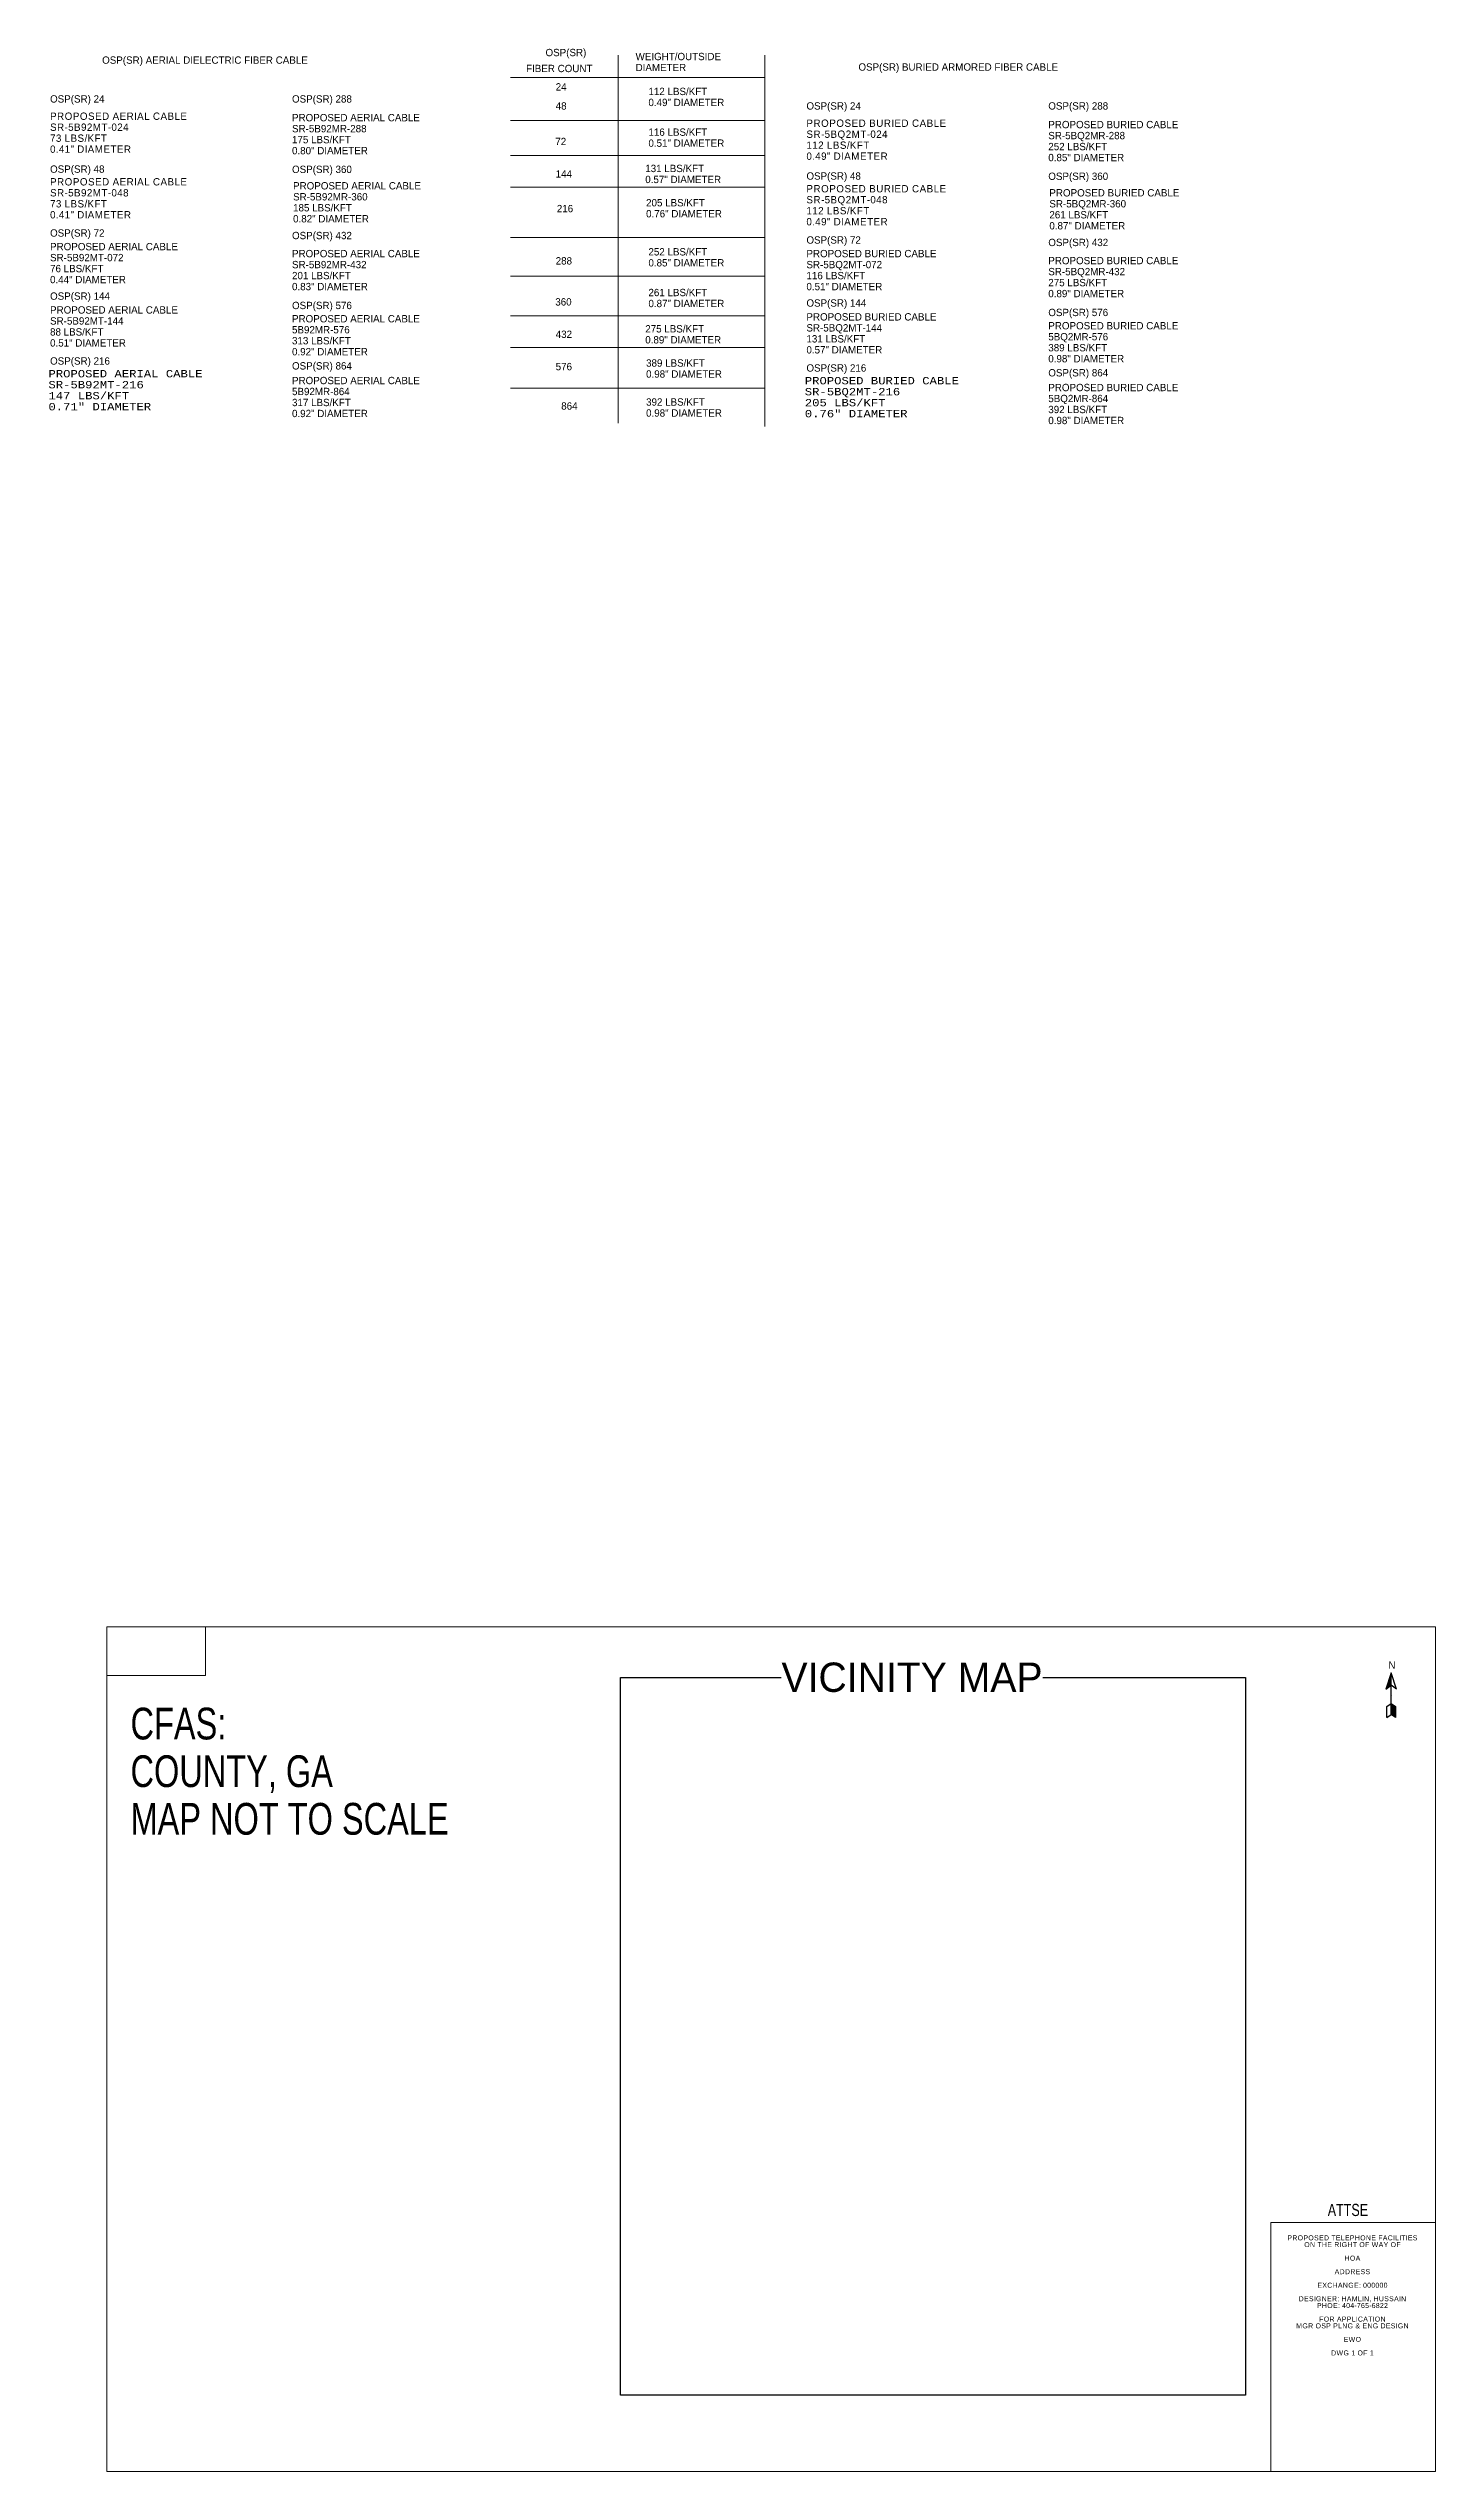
# Model space of a CAD drawing. Header units: feet. Extents: x -16154 to 3860, y -1534289809 to -1534279773.
# Drawn here: x -9842 to -8137, y -1534283733 to -1534280757 of the extents above; entities that cross this region are included whole.
import ezdxf
from ezdxf.enums import TextEntityAlignment as Align

# ---------------------------------------------------------------- set-up
doc = ezdxf.new("R2010")
doc.units = ezdxf.units.FT
doc.header["$MEASUREMENT"] = 0
for name, color, linetype, lineweight in [('Level 18', 7, 'Continuous', 0), ('Level 3', 7, 'Continuous', 0), ('Level 5', 7, 'Continuous', 0), ('Level 63', 7, 'Continuous', 0)]:
    doc.layers.add(name, color=color, linetype=linetype, lineweight=lineweight)
doc.styles.add('Style-Courier New', font='cour.ttf')
doc.styles.add('Style-font000', font='font000.shx')
doc.styles.add('TelcoFixed', font='font000.shx', dxfattribs={"height": 9})
doc.styles.add('TelcoFixedNoMask', font='font000.shx', dxfattribs={"height": 9})

# ---------------------------------------------------------------- blocks, each defined once
blk = doc.blocks.new('*U4')
at = {"layer": 'Level 63', "color": 7, "linetype": 'Continuous', "lineweight": 0, "flags": 128}
blk.add_lwpolyline([(816.6, -518.9), (816.6, 518.9), (-816.6, 518.9), (-816.6, -518.9)], close=True, dxfattribs=at)
blk.add_lwpolyline([(816.6, -213.1), (613.9, -213.1), (613.9, -518.9)], dxfattribs=at)
blk = doc.blocks.new('*U3')
at = {"layer": 'Level 3', "color": 7, "linetype": 'Continuous', "lineweight": 0, "flags": 128}
blk.add_lwpolyline([(-816.6, 518.9), (-695.3, 518.9), (-695.3, 458.8), (-816.6, 458.8)], close=True, dxfattribs=at)
at = {"layer": 'Level 63', "color": 7, "linetype": 'Continuous', "lineweight": 0}
blk.add_blockref('*U4', (0, 0), dxfattribs=at)
blk = doc.blocks.new('NORTH')
at = {"layer": 'Level 18', "linetype": 'Continuous', "lineweight": 30}
h = blk.add_hatch(color=92, dxfattribs=at)
edge = h.paths.add_edge_path()
edge.add_arc((0, 0), 0.913, 0, 360)
blk.add_hatch(color=92, dxfattribs=at).paths.add_polyline_path([(12.6, 0), (7.8, 6.4), (28, 0)])
at = {"layer": 'Level 18', "linetype": 'Continuous', "lineweight": 30, "extrusion": (0, 0, -1)}
blk.add_hatch(color=92, dxfattribs=at).paths.add_polyline_path([(13.4, -5.2), (9.6, 0), (23.2, 0), (27.1, -5.2)])
at = {"layer": 'Level 18', "color": 92, "linetype": 'Continuous', "lineweight": 30}
for p, q in [((-27.1, 5.2), (-23.2, 0)), ((-27.1, 5.2), (-13.4, 5.2)), ((-13.4, 5.2), (-9.6, 0)), ((-23.2, 0), (28, 0)), ((7.8, -6.4), (28, 0)), ((7.8, -6.4), (12.6, 0))]:
    blk.add_line(p, q, dxfattribs=at)
at = {"layer": 'Level 18', "color": 92, "linetype": 'Continuous', "lineweight": 30, "flags": 128}
for points in [[(28, 0), (7.8, 6.4), (12.6, 0)], [(-9.6, 0), (-13.4, -5.2), (-27.1, -5.2), (-23.2, 0)]]:
    blk.add_lwpolyline(points, close=True, dxfattribs=at)

msp = doc.modelspace()

# ---------------------------------------------------------------- linework, layer by layer
at = {"layer": 'Level 18', "color": 1, "linetype": 'Continuous', "lineweight": 0}
for p, q in [((-9141.3, -1534280764.9), (-9141.3, -1534280961.8)), ((-8961.3, -1534280764.9), (-8961.3, -1534280961.8)), ((-9273.8, -1534280792.2), (-8961.3, -1534280792.2)), ((-9273.8, -1534280845.4), (-8961.3, -1534280845.4)), ((-9273.8, -1534280888), (-8961.3, -1534280888)), ((-9273.8, -1534280927.2), (-8961.3, -1534280927.2)), ((-9141.3, -1534280961.8), (-9141.3, -1534281217.1)), ((-8961.3, -1534280961.8), (-8961.3, -1534281220.9)), ((-9273.8, -1534280989.1), (-8961.3, -1534280989.1)), ((-9273.8, -1534281036.4), (-8961.3, -1534281036.4)), ((-9273.8, -1534281085), (-8961.3, -1534281085)), ((-9273.8, -1534281124.1), (-8961.3, -1534281124.1)), ((-9273.8, -1534281174), (-8961.3, -1534281174))]:
    msp.add_line(p, q, dxfattribs=at)
at = {"layer": 'Level 63', "color": 1, "linetype": 'Continuous', "lineweight": 30, "flags": 128}
msp.add_lwpolyline([(-9138.5, -1534282757.9), (-8370.3, -1534282757.9), (-8370.3, -1534283639.4), (-9138.5, -1534283639.4)], close=True, dxfattribs=at)

# ---------------------------------------------------------------- block references
at = {"layer": 'Level 18', "color": 92, "linetype": 'Continuous', "lineweight": 30, "xscale": 0.9999600000000001, "yscale": 0.9999600000000001, "zscale": 0.9999600000000001, "rotation": 90}
msp.add_blockref('NORTH', (-8191.3, -1534282780), dxfattribs=at)
at = {"layer": 'Level 63', "color": 7, "linetype": 'Continuous', "lineweight": 0}
msp.add_blockref('*U3', (-8953.2, -1534283214.3), dxfattribs=at)

# ---------------------------------------------------------------- texts
at = {"layer": 'Level 18', "color": 1, "linetype": 'Continuous', "lineweight": 30, "char_height": 9, "attachment_point": 1, "bg_fill": 3, "box_fill_scale": 1, "bg_fill_color": 178, "bg_fill_transparency": 0}
for s, insert, line_spacing_factor, style in [('OSP(SR) AERIAL DIELECTRIC FIBER CABLE', (-9775.7, -1534280766.5), 0.6, 'Style-font000'), ('OSP(SR) BURIED ARMORED FIBER CABLE', (-8846.1, -1534280775), 0.6, 'Style-font000'), ('OSP(SR) 288', (-9542.3, -1534280814.2), 0.6, 'Style-font000'), ('\\T1.074;PROPOSED AERIAL CABLE\\PSR-5B92MT-024\\P73 LBS/KFT\\P0.41" DIAMETER\\P', (-9839.7, -1534280835.4), 0.9, 'TelcoFixed'), ('\\T1.078;PROPOSED BURIED CABLE\\PSR-5BQ2MT-024\\P112 LBS/KFT\\P0.49" DIAMETER\\P', (-8910, -1534280844), 0.9, 'TelcoFixed'), ('OSP(SR) 288', (-8612.7, -1534280822.8), 0.6, 'Style-font000'), ('OSP(SR) 360', (-9542.3, -1534280900.7), 0.6, 'Style-font000'), ('\\T1.074;PROPOSED AERIAL CABLE\\PSR-5B92MT-048\\P73 LBS/KFT\\P0.41" DIAMETER\\P', (-9839.7, -1534280916), 0.9, 'TelcoFixed'), ('\\T1.078;PROPOSED BURIED CABLE\\PSR-5BQ2MT-048\\P112 LBS/KFT\\P0.49" DIAMETER\\P', (-8910, -1534280924.5), 0.9, 'TelcoFixed'), ('OSP(SR) 360', (-8612.7, -1534280909.2), 0.6, 'Style-font000'), ('OSP(SR) 432', (-9542.3, -1534280982), 0.6, 'Style-font000'), ('OSP(SR) 432', (-8612.7, -1534280990.5), 0.6, 'Style-font000'), ('OSP(SR) 144', (-9839.7, -1534281056.4), 0.6, 'Style-font000'), ('OSP(SR) 576', (-9542.3, -1534281067.9), 0.6, 'Style-font000'), ('OSP(SR) 144', (-8910, -1534281064.9), 0.6, 'Style-font000'), ('OSP(SR) 576', (-8612.7, -1534281076.5), 0.6, 'Style-font000'), ('OSP(SR) 216', (-9839.7, -1534281136.1), 0.6, 'Style-font000'), ('OSP(SR) 864', (-9542.3, -1534281142.1), 0.6, 'Style-font000'), ('OSP(SR) 216', (-8910, -1534281144.7), 0.6, 'Style-font000'), ('OSP(SR) 864', (-8612.7, -1534281150.6), 0.6, 'Style-font000')]:
    msp.add_mtext(s, dxfattribs=dict(at, insert=insert, line_spacing_factor=line_spacing_factor, style=style))
at = {"layer": 'Level 18', "color": 1, "linetype": 'Continuous', "lineweight": 0, "char_height": 9, "attachment_point": 1, "line_spacing_factor": 0.6, "style": 'Style-font000', "bg_fill": 3, "box_fill_scale": 1, "bg_fill_color": 178, "bg_fill_transparency": 0}
for s, insert in [('216', (-9216.8, -1534280948.9)), ('576', (-9218.2, -1534281143)), ('864', (-9211.4, -1534281191.4))]:
    msp.add_mtext(s, dxfattribs=dict(at, insert=insert))
at = {"layer": 'Level 18', "color": 7, "linetype": 'Continuous', "lineweight": 0, "insert": (-8238.7, -1534283516.9), "char_height": 6.14, "attachment_point": 5, "line_spacing_factor": 0.812622, "style": 'TelcoFixedNoMask'}
msp.add_mtext('\\T1.073;PROPOSED TELEPHONE FACILITIES\\PON THE RIGHT OF WAY OF\\P\\PHOA\\P\\PADDRESS\\P\\PEXCHANGE: 000000\\P\\PDESIGNER: HAMLIN, HUSSAIN\\PPHOE: 404-765-6822\\P\\PFOR APPLICATION\\PMGR OSP PLNG & ENG DESIGN\\P\\PEWO\\P\\PDWG 1 OF 1', dxfattribs=at)
at = {"layer": 'Level 5', "color": 92, "linetype": 'Continuous', "lineweight": 40, "style": 'Style-font000', "width": 0.766667}
msp.add_text('ATTSE', height=15, dxfattribs=at).set_placement((-8269.2, -1534283411.9), align=Align.MIDDLE_LEFT)
at = {"layer": 'Level 5', "color": 92, "linetype": 'Continuous', "lineweight": 40, "insert": (-9740.8, -1534282873.2), "char_height": 38.994, "attachment_point": 4, "line_spacing_factor": 0.9, "style": 'Style-font000'}
msp.add_mtext('\\H1x;\\W0.766667;CFAS: \\PCOUNTY, GA\\PMAP NOT TO SCALE', dxfattribs=at)

# ---------------------------------------------------------------- next in the draw order: texts
at = {"layer": 'Level 18', "color": 1, "linetype": 'Continuous', "lineweight": 0, "char_height": 9, "attachment_point": 1, "style": 'Style-font000', "bg_fill": 3, "box_fill_scale": 1, "bg_fill_color": 178, "bg_fill_transparency": 0}
for s, insert, line_spacing_factor in [('FIBER COUNT', (-9254.6, -1534280776.8), 0.6), ('112 LBS/KFT\\P0.49" DIAMETER', (-9104.2, -1534280805), 0.9), ('72', (-9218.7, -1534280866.5), 0.6), ('116 LBS/KFT\\P0.51" DIAMETER', (-9104.2, -1534280855), 0.9), ('131 LBS/KFT\\P0.57" DIAMETER', (-9108.1, -1534280899.6), 0.9), ('144', (-9218.2, -1534280906.3), 0.6), ('205 LBS/KFT\\P0.76" DIAMETER', (-9107.1, -1534280941.7), 0.9), ('288', (-9218.2, -1534281013.1), 0.6), ('252 LBS/KFT\\P0.85" DIAMETER', (-9104.2, -1534281002), 0.9), ('261 LBS/KFT\\P0.87" DIAMETER', (-9104.2, -1534281052), 0.9), ('360', (-9218.7, -1534281063.5), 0.6), ('432', (-9218.2, -1534281103.3), 0.6), ('275 LBS/KFT\\P0.89" DIAMETER', (-9108.1, -1534281096.6), 0.9), ('389 LBS/KFT\\P0.98" DIAMETER', (-9107.1, -1534281138.6), 0.9), ('392 LBS/KFT\\P0.98" DIAMETER', (-9107.1, -1534281186.5), 0.9)]:
    msp.add_mtext(s, dxfattribs=dict(at, insert=insert, line_spacing_factor=line_spacing_factor))
at = {"layer": 'Level 18', "color": 1, "linetype": 'Continuous', "lineweight": 0, "insert": (-9120, -1534280762.1), "char_height": 9, "width": 137.452, "attachment_point": 1, "line_spacing_factor": 0.9, "style": 'Style-font000', "bg_fill": 3, "box_fill_scale": 1, "bg_fill_color": 178, "bg_fill_transparency": 0}
msp.add_mtext('WEIGHT/OUTSIDE DIAMETER', dxfattribs=at)
at = {"layer": 'Level 18', "color": 1, "linetype": 'Continuous', "lineweight": 30, "char_height": 9, "attachment_point": 1, "bg_fill": 3, "box_fill_scale": 1, "bg_fill_color": 178, "bg_fill_transparency": 0}
for s, insert, line_spacing_factor, style in [('OSP(SR) 24', (-9839.7, -1534280814.2), 0.6, 'Style-font000'), ('PROPOSED AERIAL CABLE\\PSR-5B92MR-288\\P175 LBS/KFT\\P0.80" DIAMETER', (-9542.3, -1534280837.2), 0.9, 'Style-font000'), ('OSP(SR) 24', (-8910, -1534280822.8), 0.6, 'Style-font000'), ('PROPOSED BURIED CABLE\\PSR-5BQ2MR-288\\P252 LBS/KFT\\P0.85" DIAMETER', (-8612.7, -1534280845.7), 0.9, 'Style-font000'), ('OSP(SR) 48', (-9839.7, -1534280900.4), 0.6, 'Style-font000'), ('PROPOSED AERIAL CABLE\\PSR-5B92MR-360\\P185 LBS/KFT\\P0.82" DIAMETER', (-9541, -1534280920.9), 0.9, 'Style-font000'), ('OSP(SR) 48', (-8910, -1534280908.9), 0.6, 'Style-font000'), ('PROPOSED BURIED CABLE\\PSR-5BQ2MR-360\\P261 LBS/KFT\\P0.87" DIAMETER', (-8611.4, -1534280929.5), 0.9, 'Style-font000'), ('OSP(SR) 72', (-9839.7, -1534280978.9), 0.6, 'Style-font000'), ('OSP(SR) 72', (-8910, -1534280987.5), 0.6, 'Style-font000'), ('PROPOSED AERIAL CABLE\\PSR-5B92MR-432\\P201 LBS/KFT\\P0.83" DIAMETER', (-9542.3, -1534281004.2), 0.9, 'Style-font000'), ('PROPOSED BURIED CABLE\\PSR-5BQ2MR-432\\P275 LBS/KFT\\P0.89" DIAMETER', (-8612.7, -1534281012.8), 0.9, 'Style-font000'), ('PROPOSED AERIAL CABLE\\PSR-5B92MT-144\\P88 LBS/KFT\\P0.51" DIAMETER', (-9839.7, -1534281073.4), 0.9, 'Style-font000'), ('PROPOSED BURIED CABLE\\PSR-5BQ2MT-144\\P131 LBS/KFT\\P0.57" DIAMETER', (-8910, -1534281081.9), 0.9, 'Style-font000'), ('PROPOSED AERIAL CABLE\\P5B92MR-576\\P313 LBS/KFT\\P0.92" DIAMETER', (-9542.3, -1534281084.2), 0.9, 'Style-font000'), ('PROPOSED BURIED CABLE\\P5BQ2MR-576\\P389 LBS/KFT\\P0.98" DIAMETER', (-8612.7, -1534281092.8), 0.9, 'Style-font000'), ('PROPOSED AERIAL CABLE\\PSR-5B92MT-216\\P147 LBS/KFT\\P0.71" DIAMETER', (-9841.7, -1534281151.7), 0.9, 'Style-Courier New'), ('PROPOSED AERIAL CABLE\\P5B92MR-864\\P317 LBS/KFT\\P0.92" DIAMETER', (-9542.3, -1534281160.1), 0.9, 'Style-font000'), ('PROPOSED BURIED CABLE\\PSR-5BQ2MT-216\\P205 LBS/KFT\\P0.76" DIAMETER', (-8912, -1534281160.3), 0.9, 'Style-Courier New'), ('PROPOSED BURIED CABLE\\P5BQ2MR-864\\P392 LBS/KFT\\P0.98" DIAMETER', (-8612.7, -1534281168.7), 0.9, 'Style-font000')]:
    msp.add_mtext(s, dxfattribs=dict(at, insert=insert, line_spacing_factor=line_spacing_factor, style=style))
at = {"layer": 'Level 63', "color": 1, "linetype": 'Continuous', "lineweight": 30, "insert": (-8940.7, -1534282739.5), "char_height": 36, "attachment_point": 1, "line_spacing_factor": 0.9, "style": 'Style-font000', "bg_fill": 3, "box_fill_scale": 1, "bg_fill_color": 178, "bg_fill_transparency": 0}
msp.add_mtext('VICINITY MAP', dxfattribs=at)
at = {"layer": 'Level 63', "color": 1, "linetype": 'Continuous', "lineweight": 30, "insert": (-8194.6, -1534282738.1), "char_height": 9, "width": 0.452, "attachment_point": 1, "line_spacing_factor": 0.9, "style": 'Style-font000', "bg_fill": 3, "box_fill_scale": 1, "bg_fill_color": 178, "bg_fill_transparency": 0}
msp.add_mtext('N', dxfattribs=at)

# ---------------------------------------------------------------- next in the draw order: texts
at = {"layer": 'Level 18', "color": 1, "linetype": 'Continuous', "lineweight": 0, "char_height": 9, "attachment_point": 1, "line_spacing_factor": 0.6, "style": 'Style-font000', "bg_fill": 3, "box_fill_scale": 1, "bg_fill_color": 178, "bg_fill_transparency": 0}
for s, insert in [('OSP(SR)', (-9230.7, -1534280757.2)), ('24', (-9218.2, -1534280799.4))]:
    msp.add_mtext(s, dxfattribs=dict(at, insert=insert))
at = {"layer": 'Level 18', "color": 1, "linetype": 'Continuous', "lineweight": 30, "char_height": 9, "attachment_point": 1, "line_spacing_factor": 0.9, "style": 'Style-font000', "bg_fill": 3, "box_fill_scale": 1, "bg_fill_color": 178, "bg_fill_transparency": 0}
for s, insert in [('PROPOSED AERIAL CABLE\\PSR-5B92MT-072\\P76 LBS/KFT\\P0.44" DIAMETER', (-9839.7, -1534280995.6)), ('PROPOSED BURIED CABLE\\PSR-5BQ2MT-072\\P116 LBS/KFT\\P0.51" DIAMETER', (-8910, -1534281004.2))]:
    msp.add_mtext(s, dxfattribs=dict(at, insert=insert))

# ---------------------------------------------------------------- next in the draw order: texts
at = {"layer": 'Level 18', "color": 1, "linetype": 'Continuous', "lineweight": 0, "insert": (-9218.2, -1534280822.8), "char_height": 9, "attachment_point": 1, "line_spacing_factor": 0.6, "style": 'Style-font000', "bg_fill": 3, "box_fill_scale": 1, "bg_fill_color": 178, "bg_fill_transparency": 0}
msp.add_mtext('48', dxfattribs=at)

doc.saveas('drawing.dxf')
